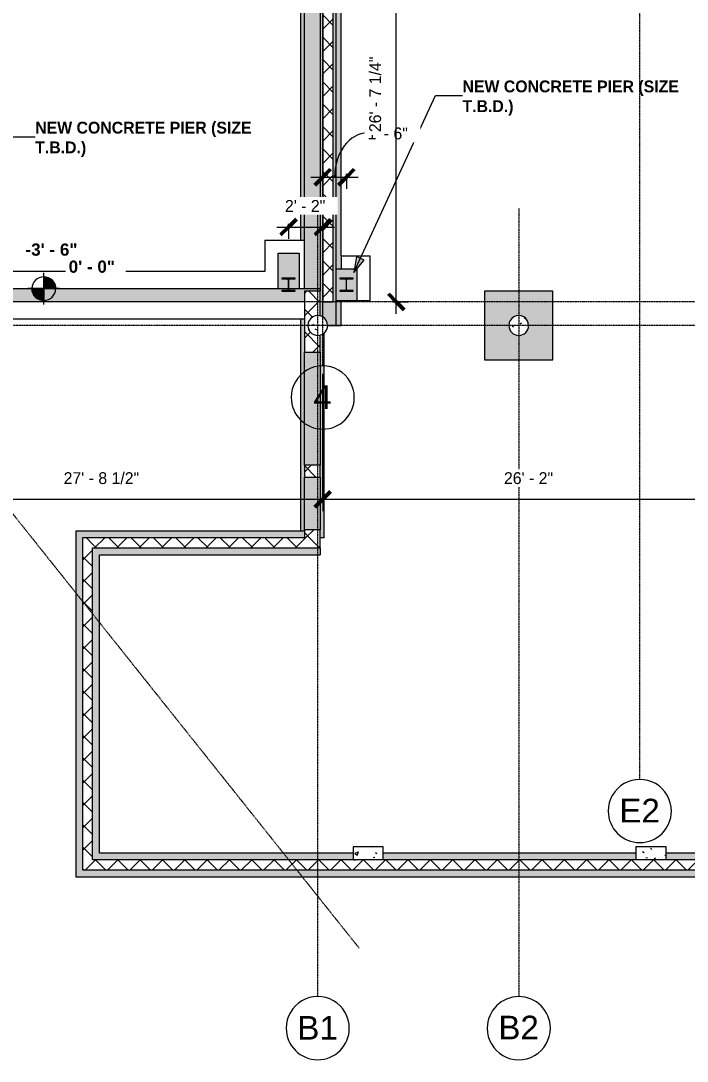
# Model space of a CAD drawing. Header units: inches. Extents: x -4066 to -1326, y 10241 to 12042.
# Drawn here: x -3256 to -2749, y 10241 to 11032 of the extents above; entities that cross this region are included whole.
import ezdxf

# ---------------------------------------------------------------- set-up
doc = ezdxf.new("R2010")
doc.units = ezdxf.units.IN
doc.header["$MEASUREMENT"] = 0
doc.linetypes.add('Double Dash 3_8_', pattern=[0.9999999999999999, 0.3749999999999999, -0.125, 0.125, -0.125, 0.125, -0.125])
doc.linetypes.add('Grid Line 1_2_', pattern=[0.8749999999999999, 0.4999999999999999, -0.125, 0.125, -0.125])
for name, color, linetype, lineweight in [('A-ANNO-DIMS', 211, 'Continuous', 9), ('A-ANNO-DIMS-96', 211, 'Continuous', 9), ('A-WALL', 113, 'Continuous', 13), ('A-WALL-PATT', 111, 'Continuous', 20), ('C-PROP-LINE', 91, 'Double Dash 3_8_', 9), ('G-ANNO-DIMS', 111, 'Continuous', 9), ('G-ANNO-TEXT', 231, 'Continuous', 9), ('S-COLS', 52, 'Continuous', 13), ('S-FNDN', 32, 'Continuous', 13), ('S-GRID', 1, 'Continuous', 9), ('S-GRID-IDEN', 1, 'Continuous', 9)]:
    doc.layers.add(name, color=color, linetype=linetype, lineweight=lineweight)
doc.styles.add('Arial', font='arial.ttf', dxfattribs={"height": 17.99999999999998})
doc.styles.add('Arial_B', font='arialbd.ttf', dxfattribs={"height": 9.285714285714281})
doc.styles.add('Century Gothic', font='', dxfattribs={"height": 8.999999999999991})
doc.styles.add('Century Gothic_B', font='', dxfattribs={"height": 8.999999999999991})
doc.styles.get('Century Gothic').set_extended_font_data('Century Gothic')
doc.styles.get('Century Gothic_B').set_extended_font_data('Century Gothic', bold=True)
doc.dimstyles.new('OD__1_16__Tol__', dxfattribs={"dimscale": 12, "dimtxt": 9.39751442745773, "dimasz": 1, "dimexe": 0.75, "dimexo": 0.5000000000000001, "dimgap": 0.75, "dimtad": 1, "dimdec": 4, "dimrnd": 0.0625, "dimzin": 3, "dimdsep": 46, "dimlunit": 4, "dimtxsty": 'Century Gothic', "dimblk1": 'OBLIQUE', "dimblk2": 'OBLIQUE', "dimsah": 1, "dimcen": 0.09, "dimdle": 0.75, "dimazin": 0, "dimtfac": 1, "dimtdec": 4, "dimtix": 1, "dimtmove": 0, "dimatfit": 3, "dimfxl": 1, "dimtvp": 1, "dimtfill": 1, "dimfrac": 2, "dimtolj": 1, "dimtzin": 0, "dimarcsym": 2})
doc.dimstyles.new('OD__1_16__Tol___1', dxfattribs={"dimscale": 12, "dimtxt": 9.39751442745773, "dimasz": 1, "dimexe": 0.75, "dimexo": 0.5000000000000001, "dimgap": 0.75, "dimtad": 1, "dimdec": 4, "dimrnd": 0.0625, "dimzin": 3, "dimdsep": 46, "dimlunit": 4, "dimtxsty": 'Century Gothic', "dimblk1": 'OBLIQUE', "dimblk2": 'OBLIQUE', "dimsah": 1, "dimcen": 0.09, "dimdle": 0.75, "dimazin": 0, "dimtfac": 1, "dimtdec": 4, "dimtix": 1, "dimtmove": 1, "dimatfit": 3, "dimfxl": 1, "dimtvp": 1, "dimtfill": 1, "dimfrac": 2, "dimtolj": 1, "dimtzin": 0, "dimarcsym": 2})
pattern_1 = [(45, (0, 0), (-8.485281374238571, 8.485281374238571), []), (135, (0, 0), (-8.485281374238571, -8.48528137423857), [])]
pattern_2 = [(49.99999999999999, (0, 0), (27.54270046216776, -2.409921005199992), [2.88, -31.68]), (355, (0, 0), (-5.327844435381706, 28.88426558997774), [2.304, -25.344]), (100.451, (2.295, -0.201), (22.21531621912823, 26.47392965322938), [2.448, -26.924]), (46.184, (0, 7.68), (40.98187469590783, -6.356421902997745), [4.32, -47.52]), (96.636, (3.415, 7.15), (35.89074818015425, 37.40618916795393), [3.671, -40.386]), (351.184, (0, 7.68), (35.89097341714983, 37.40621617016942), [3.456, -38.016]), (21, (3.84, 5.76), (22.92103572469458, -15.46073055541926), [2.88, -31.68]), (326, (3.84, 5.76), (9.343532092013643, 27.84573814869183), [2.304, -25.344]), (71.45100000000001, (5.75, 4.472), (32.26476914719338, 12.38442158028859), [2.448, -26.924]), (37.50000000000001, (0, 0), (0.4668550243151897, 12.7827070445298), [1.267, -23.77, 1.267, -24.461, -25.44]), (37.50000000000001, (0, 0), (0.4668550243151897, 12.7827070445298), [-50.765, 1.267, -24.173]), (7.499999999999999, (0, 0), (10.10158952275669, 15.14509036333994), [1.267, -13.402, 1.267, -23.194, -9.696]), (7.499999999999999, (0, 0), (10.10158952275669, 15.14509036333994), [-39.13, 1.267, -8.429]), (327.5, (-8.562999999999999, 0), (20.49916090120071, -0.8657796178497925), [1.267, -8.333, 1.267, -28.685, -39.744]), (327.5, (-8.562999999999999, 0), (20.49916090120071, -0.8657796178497925), [-39.552, 1.267, -38.477]), (317.5, (-12.403, 0), (22.39477935398379, 3.844287929692774), [1.267, -11.213, 1.267, -18.624, -28.224]), (317.5, (-12.403, 0), (22.39477935398379, 3.844287929692774), [-32.371, 1.267, -26.957])]

# ---------------------------------------------------------------- blocks, each defined once
blk = doc.blocks.new('Concrete-Round-Column - 14_-V1-STRUCTURAL SCHEMATIC - 1ST FLOOR')
at = {"layer": 'S-COLS', "lineweight": 9}
h = blk.add_hatch(dxfattribs=at)
h.set_pattern_fill('FP_4', color=8, style=0, pattern_type=2)
h.set_pattern_definition([(49.99999999999999, (3030.016, -10800.395), (27.54270046216776, -2.409921005199992), [2.88, -31.68]), (355, (3030.016, -10800.395), (-5.327844435381706, 28.88426558997774), [2.304, -25.344]), (100.451, (3032.311, -10800.596), (22.21531621912823, 26.47392965322938), [2.448, -26.924]), (46.184, (3030.016, -10792.715), (40.98187469590783, -6.356421902997745), [4.32, -47.52]), (96.636, (3033.431, -10793.245), (35.89074818015425, 37.40618916795393), [3.671, -40.386]), (351.184, (3030.016, -10792.715), (35.89097341714983, 37.40621617016942), [3.456, -38.016]), (21, (3033.856, -10794.635), (22.92103572469458, -15.46073055541926), [2.88, -31.68]), (326, (3033.856, -10794.635), (9.343532092013643, 27.84573814869183), [2.304, -25.344]), (71.45100000000001, (3035.766, -10795.924), (32.26476914719338, 12.38442158028859), [2.448, -26.924]), (37.50000000000001, (3030.016, -10800.395), (0.4668550243151897, 12.7827070445298), [1.267, -23.77, 1.267, -24.461, -25.44]), (37.50000000000001, (3030.016, -10800.395), (0.4668550243151897, 12.7827070445298), [-50.765, 1.267, -24.173]), (7.499999999999999, (3030.016, -10800.395), (10.10158952275669, 15.14509036333994), [1.267, -13.402, 1.267, -23.194, -9.696]), (7.499999999999999, (3030.016, -10800.395), (10.10158952275669, 15.14509036333994), [-39.13, 1.267, -8.429]), (327.5, (3021.453, -10800.395), (20.49916090120071, -0.8657796178497925), [1.267, -8.333, 1.267, -28.685, -39.744]), (327.5, (3021.453, -10800.395), (20.49916090120071, -0.8657796178497925), [-39.552, 1.267, -38.477]), (317.5, (3017.613, -10800.395), (22.39477935398379, 3.844287929692774), [1.267, -11.213, 1.267, -18.624, -28.224]), (317.5, (3017.613, -10800.395), (22.39477935398379, 3.844287929692774), [-32.371, 1.267, -26.957])])
h.paths.add_polyline_path([(-0.9040251019178526, -7.44531655572615), (0.904025101911884, -7.44531655572615), (2.659536652815859, -7.012621820131641), (4.260485600480364, -6.172378994193251), (5.613830611280263, -4.973419936797028), (6.640920192396151, -3.485423790318748), (7.282063630692277, -1.794867482147595), (7.49999999999693, 6.309619493549689e-12), (7.282063630692277, 1.794867482166012), (6.64092019239598, 3.485423790337506), (5.613830611280263, 4.973419936815445), (4.260485600480876, 6.172378994211328), (2.659536652816029, 7.012621820149888), (0.9040251019120545, 7.445316555744397), (-0.9040251019178526, 7.445316555744397), (-2.659536652821827, 7.012621820149888), (-4.260485600487015, 6.172378994210987), (-5.613830611286061, 4.973419936814763), (-6.640920192401608, 3.485423790337506), (-7.282063630698075, 1.79486748216533), (-7.500000000002728, 9.720224625198169e-12), (-7.282063630698075, -1.7948674821493), (-6.640920192401778, -3.485423790319771), (-5.61383061128589, -4.973419936797028), (-4.260485600486333, -6.172378994193251), (-2.659536652821827, -7.012621820131641), (-1.538696555208162, -7.288884092191835)], flags=0)
for centre, start, end in [((-1.106445951876571e-14, -1.696633765323441e-13), 359.9999999999996, 179.9999999999998), ((-1.030504382527269e-14, -1.700262953955794e-13), 179.9999999999998, 359.9999999999992)]:
    blk.add_arc(centre, 7.499999999999845, start, end, dxfattribs=at)
blk = doc.blocks.new('Concrete-Round-Column - 14_-1621811-STRUCTURAL SCHEMATIC - 1ST FLOOR')
at = {"layer": 'S-COLS', "lineweight": 9}
h = blk.add_hatch(dxfattribs=at)
h.set_pattern_fill('FP_5', color=8, style=0, pattern_type=2)
h.set_pattern_definition([(49.99999999999999, (2877.203, -10800.395), (27.54270046216776, -2.409921005199992), [2.88, -31.68]), (355, (2877.203, -10800.395), (-5.327844435381706, 28.88426558997774), [2.304, -25.344]), (100.451, (2879.498, -10800.596), (22.21531621912823, 26.47392965322938), [2.448, -26.924]), (46.184, (2877.203, -10792.715), (40.98187469590783, -6.356421902997745), [4.32, -47.52]), (96.636, (2880.618, -10793.245), (35.89074818015425, 37.40618916795393), [3.671, -40.386]), (351.184, (2877.203, -10792.715), (35.89097341714983, 37.40621617016942), [3.456, -38.016]), (21, (2881.043, -10794.635), (22.92103572469458, -15.46073055541926), [2.88, -31.68]), (326, (2881.043, -10794.635), (9.343532092013643, 27.84573814869183), [2.304, -25.344]), (71.45100000000001, (2882.953, -10795.924), (32.26476914719338, 12.38442158028859), [2.448, -26.924]), (37.50000000000001, (2877.203, -10800.395), (0.4668550243151897, 12.7827070445298), [1.267, -23.77, 1.267, -24.461, -25.44]), (37.50000000000001, (2877.203, -10800.395), (0.4668550243151897, 12.7827070445298), [-50.765, 1.267, -24.173]), (7.499999999999999, (2877.203, -10800.395), (10.10158952275669, 15.14509036333994), [1.267, -13.402, 1.267, -23.194, -9.696]), (7.499999999999999, (2877.203, -10800.395), (10.10158952275669, 15.14509036333994), [-39.13, 1.267, -8.429]), (327.5, (2868.64, -10800.395), (20.49916090120071, -0.8657796178497925), [1.267, -8.333, 1.267, -28.685, -39.744]), (327.5, (2868.64, -10800.395), (20.49916090120071, -0.8657796178497925), [-39.552, 1.267, -38.477]), (317.5, (2864.8, -10800.395), (22.39477935398379, 3.844287929692774), [1.267, -11.213, 1.267, -18.624, -28.224]), (317.5, (2864.8, -10800.395), (22.39477935398379, 3.844287929692774), [-32.371, 1.267, -26.957])])
h.paths.add_polyline_path([(-0.904025101917341, -7.445316555724701), (0.9040251019125661, -7.445316555724701), (2.659536652816541, -7.012621820130192), (4.260485600480705, -6.172378994192143), (5.613830611280775, -4.973419936795579), (6.64092019239598, -3.485423790318662), (7.282063630692789, -1.794867482146145), (7.499999999997612, 1.048761077981908e-11), (7.282063630692789, 1.79486748216712), (6.640920192397345, 3.485423790337591), (5.613830611280775, 4.973419936815872), (4.260485600481046, 6.172378994212777), (2.659536652816541, 7.012621820150996), (0.9040251019125661, 7.445316555745847), (-0.904025101917341, 7.445316555745847), (-2.659536652821316, 7.012621820150996), (-4.260485600485139, 6.172378994213459), (-5.613830611285549, 4.973419936816213), (-6.640920192401437, 3.485423790338614), (-7.282063630697563, 1.79486748216712), (-7.500000000002387, 9.464429240324533e-12), (-7.282063630697563, -1.794867482146145), (-6.640920192401437, -3.485423790317639), (-5.613830611285549, -4.973419936795579), (-4.260485600486162, -6.172378994191802), (-2.659536652821316, -7.012621820130192)], flags=0)
for centre, start, end in [((-1.106445951876516e-14, -8.439824824113221e-14), 359.9999999999996, 179.9999999999998), ((-1.030504382527214e-14, -8.476116710436745e-14), 179.9999999999998, 359.9999999999993)]:
    blk.add_arc(centre, 7.499999999999845, start, end, dxfattribs=at)
blk = doc.blocks.new('W-Wide Flange-Column - W10X49-V6-STRUCTURAL SCHEMATIC - 1ST FLOOR')
at = {"layer": 'S-COLS', "lineweight": 9}
h = blk.add_hatch(dxfattribs=at)
h.set_pattern_fill('FP_13', color=256, style=0, pattern_type=2)
h.set_pattern_definition([(45, (3052.203, -10831.386), (-9.503515139147199, 9.503515139147199), []), (45, (3052.203, -10816.986), (-9.503515139147199, 9.503515139147199), [])])
h.paths.add_polyline_path([(-5.000000000002955, -4.990234374992268), (4.999999999997157, -4.990234374990393), (4.999999999997157, -4.431640624992382), (0.8613281249974419, -4.431640624992382), (0.3724300770672357, -4.229132422922077), (0.169921874997101, -3.740234374992383), (0.169921874997101, 3.74023437500773), (0.3724300770672357, 4.229132422937425), (0.8613281249955661, 4.43164062500773), (4.999999999997157, 4.43164062500773), (4.999999999997157, 4.990234375007616), (-5.000000000002955, 4.990234375007616), (-5.000000000002955, 4.43164062500773), (-0.8613281250034105, 4.43164062500773), (-0.3724300770732042, 4.229132422937425), (-0.169921875002899, 3.74023437500773), (-0.169921875002899, -3.740234374992383), (-0.3724300770730337, -4.229132422922077), (-0.8613281250042631, -4.431640624992382), (-5.000000000002955, -4.431640624992382)], flags=0)
for p, q in [((4.999999999999993, 4.990234374999829), (-5.000000000000004, 4.990234374999829)), ((-5.000000000000004, 4.990234374999829), (-5.000000000000004, 4.431640624999829)), ((-5.000000000000004, 4.431640624999829), (-0.8613281250000152, 4.431640624999829)), ((-0.169921875000006, 3.740234374999829), (-0.1699218750000061, -3.740234375000157)), ((0.169921874999994, -3.740234375000171), (0.1699218749999939, 3.740234374999824)), ((0.8613281249999939, 4.431640624999829), (4.999999999999993, 4.431640624999829)), ((4.999999999999993, 4.431640624999829), (4.999999999999993, 4.990234374999829)), ((-0.8613281250000059, -4.431640625000166), (-5.000000000000004, -4.431640625000166)), ((-5.000000000000004, -4.431640625000166), (-5.000000000000004, -4.990234375000167)), ((-5.000000000000004, -4.990234375000167), (4.999999999999993, -4.990234375000167)), ((4.999999999999993, -4.431640625000166), (0.8613281249999979, -4.431640625000167)), ((4.999999999999993, -4.990234375000167), (4.999999999999993, -4.431640625000166))]:
    blk.add_line(p, q, dxfattribs=at)
for centre, radius, start, end in [((-0.8613281250000059, 3.74023437499983), 0.6914062500000004, 2.671665932429354e-13, 90.00000000000081), ((0.8613281249999937, 3.74023437499983), 0.6914062499999991, 90.00000000000034, 180.0000000000005), ((-0.8613281250000059, -3.740234375000167), 0.6914062499999994, 269.9999999999999, 8.841942014468576e-13), ((0.8613281249999937, -3.740234375000167), 0.6914062500000004, 180.0000000000004, 270.0000000000001)]:
    blk.add_arc(centre, radius, start, end, dxfattribs=at)
blk = doc.blocks.new('W-Wide Flange-Column - W10X49-V13-STRUCTURAL SCHEMATIC - 1ST FLOOR')
at = {"layer": 'S-COLS', "lineweight": 9}
h = blk.add_hatch(dxfattribs=at)
h.set_pattern_fill('FP_24', color=256, style=0, pattern_type=2)
h.set_pattern_definition([(45, (3008.203, -10831.386), (-9.503515139147199, 9.503515139147199), []), (45, (3008.203, -10816.986), (-9.503515139147199, 9.503515139147199), [])])
h.paths.add_polyline_path([(4.999999999996986, -4.990234374990563), (4.999999999996986, -4.431640624990677), (0.861328124997783, -4.431640624990677), (0.3724300770672357, -4.229132422920372), (0.169921874997101, -3.740234374990677), (0.169921874997101, 3.740234375009436), (0.3724300770672357, 4.22913242293913), (0.8613281249979535, 4.431640625009265), (4.999999999996986, 4.431640625009265), (4.999999999996986, 4.990234375009321), (-5.000000000002955, 4.990234375009492), (-5.000000000002955, 4.431640625009435), (-0.8613281250034105, 4.431640625009265), (-0.3724300770733748, 4.22913242293913), (-0.1699218750030695, 3.740234375009436), (-0.1699218750030695, -3.740234374990677), (-0.3724300770732042, -4.229132422920372), (-0.8613281250017052, -4.431640624990677), (-5.000000000002955, -4.431640624990506), (-5.000000000002955, -4.990234374990393), (1.269245019363779, -4.990234374990563)], flags=0)
for p, q in [((4.999999999999993, 4.990234374999829), (-5.000000000000004, 4.990234374999829)), ((-5.000000000000004, 4.990234374999829), (-5.000000000000004, 4.431640624999829)), ((-5.000000000000004, 4.431640624999829), (-0.8613281250000152, 4.431640624999829)), ((-0.169921875000006, 3.740234374999829), (-0.1699218750000061, -3.740234375000158)), ((0.169921874999994, -3.740234375000171), (0.1699218749999939, 3.740234374999825)), ((0.8613281249999939, 4.431640624999829), (4.999999999999993, 4.431640624999829)), ((4.999999999999993, 4.431640624999829), (4.999999999999993, 4.990234374999829)), ((-0.8613281250000059, -4.431640625000166), (-5.000000000000004, -4.431640625000166)), ((-5.000000000000004, -4.431640625000166), (-5.000000000000004, -4.990234375000167)), ((-5.000000000000004, -4.990234375000167), (4.999999999999993, -4.990234375000167)), ((4.999999999999993, -4.431640625000166), (0.8613281249999979, -4.431640625000167)), ((4.999999999999993, -4.990234375000167), (4.999999999999993, -4.431640625000166))]:
    blk.add_line(p, q, dxfattribs=at)
for centre, radius, start, end in [((-0.8613281250000059, 3.74023437499983), 0.6914062500000004, 2.671665932429354e-13, 90.00000000000081), ((0.8613281249999937, 3.74023437499983), 0.6914062499999992, 90.00000000000034, 180.0000000000004), ((-0.8613281250000059, -3.740234375000167), 0.6914062499999992, 269.9999999999999, 8.333053265434414e-13), ((0.8613281249999937, -3.740234375000167), 0.6914062500000004, 180.0000000000004, 270.0000000000001)]:
    blk.add_arc(centre, radius, start, end, dxfattribs=at)
blk = doc.blocks.new('Family - ___-1442676-STRUCTURAL SCHEMATIC - 1ST FLOOR')
at = {"layer": 'C-PROP-LINE'}
blk.add_line((-4057.769508634273, 11654.76584374848), (-2998.51120984018, 10327.31480616342), dxfattribs=at)
blk = doc.blocks.new('Grid - Grid Head - Circle-50561-STRUCTURAL SCHEMATIC - 1ST FLOOR')
at = {"layer": 'S-GRID-IDEN'}
for centre, start, end in [((3.326430646399931e-61, -4.078299540852453e-18), 359.9999999999996, 179.9999999999998), ((-3.063147132161011e-60, 3.755506388259091e-17), 179.9999999999998, 359.9999999999993)]:
    blk.add_arc(centre, 0.2500000000000002, start, end, dxfattribs=at)
blk = doc.blocks.new('Spot Elevations - Spot Elevation - Target Filled 2-1621861-STRUCTURAL SCHEMATIC - 1ST FLOOR')
at = {"layer": 'G-ANNO-DIMS'}
h = blk.add_hatch(color=256, dxfattribs=at)
edge = h.paths.add_edge_path(flags=0)
edge.add_line((1.249000902703301e-16, 0), (-0.09374999999999985, 0))
edge.add_arc((5.724587470723462e-16, -3.434752482434078e-16), 0.09375000000000037, 90.00000000000063, 180.0000000000002, ccw=False)
edge.add_line((1.249000902703301e-16, 0.09375000000000007), (1.249000902703301e-16, 0))
h = blk.add_hatch(color=256, dxfattribs=at)
edge = h.paths.add_edge_path(flags=0)
edge.add_line((1.249000902703301e-16, 0), (0.09375000000000029, 0))
edge.add_arc((2.289834988289385e-16, 6.245004513516504e-17), 0.09374999999999996, 269.99999999999955, 359.99999999999966, ccw=False)
edge.add_line((1.249000902703301e-16, -0.09375), (1.249000902703301e-16, 0))
for p, q in [((-2.706168622523819e-16, 0.1243846875261664), (-2.706168622523819e-16, -0.125)), ((1.249000902703301e-16, 0), (1.249000902703301e-16, 0.09375000000000007)), ((0.1250000000000001, 7.067913962433002e-16), (-0.1249999999999998, 7.067913962433002e-16)), ((-0.09374999999999985, 0), (1.249000902703301e-16, 0)), ((1.249000902703301e-16, 0), (1.249000902703301e-16, -0.09375)), ((0.09375000000000029, 0), (1.249000902703301e-16, 0))]:
    blk.add_line(p, q, dxfattribs=at)
blk.add_circle((1.249000902703301e-16, 0), 0.09375000000000007, dxfattribs=at)
for centre, radius, start, end in [((5.724587470723462e-16, -3.434752482434078e-16), 0.09375000000000037, 90.00000000000026, 179.9999999999999), ((2.289834988289385e-16, 6.245004513516504e-17), 0.09374999999999996, 269.9999999999992, 359.9999999999993)]:
    blk.add_arc(centre, radius, start, end, dxfattribs=at)
blk = doc.blocks.new('DIMBLOCK27-STRUCTURAL SCHEMATIC - 1ST FLOOR')
at = {"layer": 'A-ANNO-DIMS-96', "lineweight": 50}
for p, q in [((-3026.203253864361, 10913.1224661171), (-3020.203253864361, 10919.1224661171)), ((-3008.203253864361, 10913.1224661171), (-3002.203253864361, 10919.1224661171)), ((-3026.203253864361, 10913.1224661171), (-3032.203253864361, 10907.1224661171)), ((-3008.203253864361, 10913.1224661171), (-3014.203253864361, 10907.1224661171))]:
    blk.add_line(p, q, dxfattribs=at)
at = {"layer": 'A-ANNO-DIMS-96'}
for p, q in [((-3026.203253864361, 10915.60774749134), (-3026.203253864361, 10904.1224661171)), ((-3026.203253864361, 10913.1224661171), (-3026.203253864361, 10915.60774749134)), ((-3008.203253864361, 10915.60774749134), (-3008.203253864361, 10904.1224661171)), ((-3008.203253864361, 10913.1224661171), (-3008.203253864361, 10915.60774749134)), ((-3035.203253864361, 10913.1224661171), (-2999.203253864361, 10913.1224661171))]:
    blk.add_line(p, q, dxfattribs=at)
blk.add_ellipse((-2992.148672069263, 10913.1224661171), major_axis=(0, 33.55349113781449), ratio=0.7467056614821558, start_param=1.554312234475219e-15, end_param=1.570796326794898, dxfattribs=at)
at = {"layer": 'A-ANNO-DIMS-96', "color": 0, "insert": (-2992.148672069263, 10950.82803314551), "char_height": 8.999999999999998, "width": 37.76905798463964, "attachment_point": 1, "line_spacing_factor": 0.9845015114479527, "style": 'Century Gothic', "bg_fill": 3, "box_fill_scale": 1.25, "bg_fill_color": 256, "bg_fill_true_color": 13158600, "bg_fill_transparency": 0}
blk.add_mtext('1\' - 6"', dxfattribs=at)
blk = doc.blocks.new('_Oblique')
at = {"color": 0, "linetype": 'ByBlock', "lineweight": -2}
blk.add_line((-0.5, -0.5), (0.5, 0.5), dxfattribs=at)
blk = doc.blocks.new('DIMBLOCK29-STRUCTURAL SCHEMATIC - 1ST FLOOR')
at = {"layer": 'A-ANNO-DIMS-96'}
for p, q in [((-3026.203253864362, 10763.69705680641), (-3026.203253864362, 10659.41574586703)), ((-3026.203253864362, 10668.41574586703), (-3026.203253864362, 10763.69705680642)), ((-3358.703253864362, 10670.90102724127), (-3358.703253864362, 10659.41574586703)), ((-3358.703253864362, 10668.41574586703), (-3358.703253864362, 10670.90102724127)), ((-3358.703253864362, 10668.41574586703), (-3026.203253864362, 10668.41574586703))]:
    blk.add_line(p, q, dxfattribs=at)
at = {"layer": 'A-ANNO-DIMS-96', "lineweight": 50}
for p, q in [((-3358.703253864362, 10668.41574586703), (-3352.703253864362, 10674.41574586703)), ((-3026.203253864362, 10668.41574586703), (-3020.203253864362, 10674.41574586703)), ((-3358.703253864362, 10668.41574586703), (-3364.703253864362, 10662.41574586703)), ((-3026.203253864362, 10668.41574586703), (-3032.203253864362, 10662.41574586703))]:
    blk.add_line(p, q, dxfattribs=at)
at = {"layer": 'A-ANNO-DIMS-96', "color": 0, "insert": (-3223.181634373192, 10688.95158309349), "char_height": 8.999999999999998, "width": 73.7481132211921, "attachment_point": 1, "line_spacing_factor": 0.9845015114479527, "style": 'Century Gothic', "bg_fill": 3, "box_fill_scale": 1.25, "bg_fill_color": 256, "bg_fill_true_color": 13158600, "bg_fill_transparency": 0}
blk.add_mtext('27\' - 8 1/2"', dxfattribs=at)
blk = doc.blocks.new('DIMBLOCK30-STRUCTURAL SCHEMATIC - 1ST FLOOR')
at = {"layer": 'A-ANNO-DIMS-96'}
for p, q in [((-3026.203253864362, 10763.69705680641), (-3026.203253864362, 10659.41574586703)), ((-3026.203253864362, 10668.41574586703), (-3026.203253864362, 10763.69705680642)), ((-2712.20325386436, 10763.69705680641), (-2712.20325386436, 10659.41574586703)), ((-2712.20325386436, 10668.41574586703), (-2712.20325386436, 10763.69705680642)), ((-3026.203253864362, 10668.41574586703), (-2712.20325386436, 10668.41574586703))]:
    blk.add_line(p, q, dxfattribs=at)
at = {"layer": 'A-ANNO-DIMS-96', "lineweight": 50}
for p, q in [((-3026.203253864362, 10668.41574586703), (-3020.203253864362, 10674.41574586703)), ((-2712.20325386436, 10668.41574586703), (-2706.20325386436, 10674.41574586703)), ((-3026.203253864362, 10668.41574586703), (-3032.203253864362, 10662.41574586703)), ((-2712.20325386436, 10668.41574586703), (-2718.20325386436, 10662.41574586703))]:
    blk.add_line(p, q, dxfattribs=at)
at = {"layer": 'A-ANNO-DIMS-96', "color": 0, "insert": (-2888.445783406298, 10688.95158309349), "char_height": 8.999999999999998, "width": 46.18207090064941, "attachment_point": 1, "line_spacing_factor": 0.9845015114479527, "style": 'Century Gothic', "bg_fill": 3, "box_fill_scale": 1.25, "bg_fill_color": 256, "bg_fill_true_color": 13158600, "bg_fill_transparency": 0}
blk.add_mtext('26\' - 2"', dxfattribs=at)
blk = doc.blocks.new('DIMBLOCK35-STRUCTURAL SCHEMATIC - 1ST FLOOR')
at = {"layer": 'A-ANNO-DIMS-96', "lineweight": 50}
for p, q in [((-3052.20325386436, 10875.22215227164), (-3046.20325386436, 10881.22215227164)), ((-3026.203253864361, 10875.22215227164), (-3020.203253864361, 10881.22215227164)), ((-3052.20325386436, 10875.22215227164), (-3058.20325386436, 10869.22215227164)), ((-3026.203253864361, 10875.22215227164), (-3032.203253864361, 10869.22215227164))]:
    blk.add_line(p, q, dxfattribs=at)
at = {"layer": 'A-ANNO-DIMS-96'}
for p, q in [((-3052.20325386436, 10877.70743364587), (-3052.20325386436, 10866.22215227164)), ((-3052.20325386436, 10875.22215227164), (-3052.20325386436, 10877.70743364588)), ((-3026.203253864361, 10877.70743364587), (-3026.203253864361, 10866.22215227164)), ((-3026.203253864361, 10875.22215227164), (-3026.203253864361, 10877.70743364588)), ((-3061.20325386436, 10875.22215227164), (-3017.203253864361, 10875.22215227164))]:
    blk.add_line(p, q, dxfattribs=at)
at = {"layer": 'A-ANNO-DIMS-96', "color": 0, "insert": (-3054.940361357961, 10895.7579894981), "char_height": 8.999999999999998, "width": 37.76905798463964, "attachment_point": 1, "line_spacing_factor": 0.9845015114479527, "style": 'Century Gothic', "bg_fill": 3, "box_fill_scale": 1.25, "bg_fill_color": 256, "bg_fill_true_color": 13158600, "bg_fill_transparency": 0}
blk.add_mtext('2\' - 2"', dxfattribs=at)
blk = doc.blocks.new('DIMBLOCK38-STRUCTURAL SCHEMATIC - 1ST FLOOR')
at = {"layer": 'A-ANNO-DIMS-96', "lineweight": 50}
for p, q in [((-2970.345361058465, 11137.64539013941), (-2976.345361058465, 11143.64539013941)), ((-2970.345361058465, 11137.64539013941), (-2964.345361058465, 11131.64539013941)), ((-2970.345361058467, 10818.39539013942), (-2976.345361058467, 10824.39539013942)), ((-2970.345361058467, 10818.39539013942), (-2964.345361058467, 10812.39539013942))]:
    blk.add_line(p, q, dxfattribs=at)
at = {"layer": 'A-ANNO-DIMS-96'}
for p, q in [((-2972.830642432703, 11137.64539013941), (-2961.345361058465, 11137.64539013941)), ((-2970.345361058465, 11137.64539013941), (-2972.830642432703, 11137.64539013941)), ((-2970.345361058467, 10809.39539013942), (-2970.345361058465, 11137.64539013941)), ((-2972.830642432705, 10818.39539013942), (-2961.345361058467, 10818.39539013942)), ((-2970.345361058467, 10818.39539013942), (-2972.830642432706, 10818.39539013942))]:
    blk.add_line(p, q, dxfattribs=at)
at = {"layer": 'A-ANNO-DIMS-96', "color": 0, "insert": (-2990.881198284923, 10947.29200963058), "char_height": 8.999999999999998, "width": 73.7481132211921, "attachment_point": 1, "rotation": 89.99999999999963, "line_spacing_factor": 0.9845015114479527, "style": 'Century Gothic', "bg_fill": 3, "box_fill_scale": 1.25, "bg_fill_color": 256, "bg_fill_true_color": 13158600, "bg_fill_transparency": 0}
blk.add_mtext('26\' - 7 1/4"', dxfattribs=at)

msp = doc.modelspace()

# ---------------------------------------------------------------- hatches: boundary and pattern name
at = {"layer": 'A-WALL-PATT', "lineweight": 9}
h = msp.add_hatch(dxfattribs=at)
h.set_pattern_fill('FP_1', color=256, style=0, pattern_type=2)
h.set_pattern_definition(pattern_1)
h.paths.add_polyline_path([(-3018.203253864365, 10818.39539013943), (-3018.20325386436, 11389.76062652004), (-3026.20325386436, 11389.76062652004), (-3026.203253864365, 10818.39539013943)], flags=0)
h.paths.add_polyline_path([(-3018.20325386436, 11429.76062652003), (-3018.203253864359, 11456.89539013941), (-3026.203253864359, 11456.89539013941), (-3026.203253864359, 11429.76062652003)], flags=0)
h = msp.add_hatch(dxfattribs=at)
h.set_pattern_fill('FP_1', color=256, style=0, pattern_type=2)
h.set_pattern_definition(pattern_1)
h.paths.add_polyline_path([(-3040.203253864365, 10639.02039013943), (-3028.203253864365, 10639.02039013943), (-3028.203253864365, 10645.20789013943), (-3040.203253864365, 10645.20789013943)], flags=0)
h.paths.add_polyline_path([(-3028.203253864365, 10685.20789013943), (-3028.203253864364, 10694.20789013943), (-3040.203253864365, 10694.20789013943), (-3040.203253864365, 10685.20789013943)], flags=0)
h.paths.add_polyline_path([(-3040.203253864364, 10780.20789013943), (-3028.203253864364, 10780.20789013943), (-3028.203253864364, 10793.17399253519), (-3029.111728762449, 10792.95007358369), (-3030.919778966278, 10792.95007358369), (-3032.675290517182, 10793.38276831928), (-3034.276239464847, 10794.22301114522), (-3035.629584475647, 10795.42197020262), (-3036.656674056763, 10796.9099663491), (-3037.297817495059, 10798.60052265727), (-3037.515753864363, 10800.39539013943), (-3037.297817495059, 10802.19025762158), (-3036.656674056762, 10803.88081392975), (-3035.599581786485, 10805.39539013943), (-3034.276239464848, 10806.56776913363), (-3032.675290517182, 10807.40801195957), (-3030.919778966278, 10807.84070669516), (-3029.111728762448, 10807.84070669516), (-3028.203253864364, 10807.61678774366), (-3028.203253864363, 10826.39539013943), (-3040.203253864364, 10826.39539013943), (-3040.203253864364, 10795.42197020262)], flags=0)
h = msp.add_hatch(dxfattribs=at)
h.set_pattern_fill('FP_1', style=0, pattern_type=2)
h.set_pattern_definition(pattern_1)
h.paths.add_polyline_path([(-3208.828253864368, 10386.77039013943), (-3201.203253864368, 10386.77039013943), (-3201.203253864366, 10639.02039013943), (-3208.828253864367, 10639.02039013943)], flags=0)
h = msp.add_hatch(dxfattribs=at)
h.set_pattern_fill('FP_1', style=0, pattern_type=2)
h.set_pattern_definition(pattern_1)
h.paths.add_polyline_path([(-3028.203253864365, 10631.39539013943), (-3028.203253864365, 10639.02039013943), (-3201.203253864366, 10639.02039013943), (-3201.203253864366, 10631.39539013943), (-3040.203253864365, 10631.39539013943)], flags=0)
h = msp.add_hatch(dxfattribs=at)
h.set_pattern_fill('FP_2', color=8, style=0, pattern_type=2)
h.set_pattern_definition(pattern_2)
h.paths.add_polyline_path([(-2980.203253864367, 10394.39539013943), (-2980.203253864366, 10404.39539013943), (-3003.203253864367, 10404.39539013943), (-3003.203253864367, 10394.39539013943)], flags=0)
h = msp.add_hatch(dxfattribs=at)
h.set_pattern_fill('FP_2', color=8, style=0, pattern_type=2)
h.set_pattern_definition(pattern_2)
h.paths.add_polyline_path([(-2765.203253864366, 10394.39539013943), (-2765.203253864366, 10404.39539013943), (-2788.203253864367, 10404.39539013943), (-2788.203253864367, 10394.39539013943)], flags=0)
h = msp.add_hatch(dxfattribs=at)
h.set_pattern_fill('FP_1', style=0, pattern_type=2)
h.set_pattern_definition(pattern_1)
h.paths.add_polyline_path([(-3201.203253864368, 10386.77039013943), (-1946.203253864367, 10386.77039013942), (-1946.203253864367, 10394.39539013943), (-3201.203253864368, 10394.39539013943)], flags=0)
at = {"layer": 'G-ANNO-TEXT'}
msp.add_hatch(color=256, dxfattribs=at).paths.add_polyline_path([(-3002.60573121936, 10840.58165062085), (-2994.662134217888, 10850.13350915825), (-3000.50230368736, 10852.82560126833)], flags=0)
at = {"layer": 'S-FNDN'}
for color, points in [(7, [(-3043.203253864364, 10865.27511969204), (-3040.203253864363, 10865.27511969204), (-3040.203253864361, 11289.20789013943), (-3043.203253864362, 11289.20789013943), (-3043.203253864363, 10928.40980616343)]), (7, [(-3028.203253864363, 10828.39539013943), (-3028.203253864361, 11289.20789013943), (-3040.203253864361, 11289.20789013943), (-3040.203253864364, 10828.39539013943)]), (256, [(-3052.575683941433, 10828.39539013943), (-3052.373175739362, 10828.39539013943), (-3052.373175739362, 10835.12585888943), (-3052.575683941433, 10835.61475693736), (-3053.064581989363, 10835.81726513943), (-3057.203253864363, 10835.81726513943), (-3057.203253864363, 10836.37585888943), (-3047.203253864362, 10836.37585888943), (-3047.203253864362, 10835.81726513943), (-3051.341925739362, 10835.81726513943), (-3051.830823787293, 10835.61475693736), (-3052.033331989362, 10835.12585888943), (-3052.033331989362, 10828.39539013943), (-3044.203253864362, 10828.39539013943), (-3044.203253864362, 10855.27511969204), (-3060.203253864362, 10855.27511969204), (-3060.203253864362, 10828.39539013943), (-3053.246732125235, 10828.39539013943)]), (256, [(-3327.703253864364, 10818.39539013943), (-3040.203253864364, 10818.39539013943), (-3040.203253864364, 10826.39539013943), (-3028.203253864363, 10826.39539013943), (-3028.203253864363, 10828.39539013943), (-3052.033331989362, 10828.39539013943), (-3052.033331989362, 10827.64539013943), (-3051.830823787293, 10827.1564920915), (-3051.341925739363, 10826.95398388943), (-3047.203253864362, 10826.95398388943), (-3047.203253864362, 10826.39539013943), (-3057.203253864363, 10826.39539013943), (-3057.203253864363, 10826.95398388943), (-3053.064581989362, 10826.95398388943), (-3052.575683941433, 10827.1564920915), (-3052.373175739362, 10827.64539013943), (-3052.373175739362, 10828.39539013943), (-3332.533331989364, 10828.39539013943), (-3332.533331989364, 10827.64539013943), (-3332.330823787293, 10827.1564920915), (-3331.841925739364, 10826.95398388943), (-3327.703253864364, 10826.95398388943), (-3327.703253864364, 10826.39539013943), (-3337.703253864364, 10826.39539013943), (-3337.703253864364, 10826.95398388943), (-3333.564581989364, 10826.95398388943), (-3333.075683941434, 10827.1564920915), (-3332.873175739364, 10827.64539013943), (-3332.873175739364, 10828.39539013943), (-3358.703253864364, 10828.39539013943), (-3358.703253864364, 10818.39539013943), (-3328.11992053103, 10818.39539013943)])]:
    msp.add_hatch(color=color, dxfattribs=at).paths.add_polyline_path(points, flags=0)
h = msp.add_hatch(color=7, dxfattribs=at)
h.paths.add_polyline_path([(-3012.203253864363, 10800.39539013942), (-3012.203253864364, 10819.38562451442), (-3016.203253864362, 10819.38562451442), (-3016.203253864362, 10800.39539013942)], flags=0)
h.paths.add_polyline_path([(-3026.203253864365, 10806.80289011452), (-3026.203253864363, 11161.39539013942), (-3028.203253864362, 11161.39539013942), (-3028.203253864364, 10807.61678774366), (-3027.356217211544, 10807.40801195957), (-3026.646794778403, 10807.03567834401)], flags=0)
h.paths.add_polyline_path([(-3012.203253864363, 10843.38562451442), (-3012.203253864361, 11129.64539013942), (-3016.20325386436, 11129.64539013942), (-3016.203253864362, 10843.38562451442)], flags=0)
h.paths.add_polyline_path([(-3012.203253864361, 11145.64539013942), (-3012.203253864361, 11161.39539013942), (-3016.20325386436, 11161.39539013942), (-3016.20325386436, 11145.64539013942)], flags=0)
h = msp.add_hatch(color=7, dxfattribs=at)
h.paths.add_polyline_path([(-3022.515753864364, 10800.39539013942), (-3016.203253864362, 10800.39539013942), (-3016.20325386436, 11137.47546826442), (-3016.953253864362, 11137.47546826442), (-3017.442151912291, 11137.27296006235), (-3017.644660114362, 11136.78406201442), (-3017.644660114362, 11132.64539013942), (-3018.203253864363, 11132.64539013942), (-3018.203253864365, 10818.39539013943), (-3026.203253864365, 10818.39539013943), (-3026.203253864365, 10806.80289011452), (-3025.75526826388, 10806.56776913363), (-3024.40192325308, 10805.36881007623), (-3023.374833671965, 10803.88081392975), (-3022.733690233668, 10802.19025762158)], flags=0)
h.paths.add_polyline_path([(-3016.20325386436, 11137.81531201442), (-3016.20325386436, 11161.39539013942), (-3018.203253864363, 11161.39539013942), (-3018.203253864363, 11142.64539013942), (-3017.644660114362, 11142.64539013942), (-3017.644660114362, 11138.50671826442), (-3017.442151912291, 11138.01782021649), (-3016.953253864362, 11137.81531201442)], flags=0)
h = msp.add_hatch(color=256, dxfattribs=at)
h.paths.add_polyline_path([(-3016.203253864362, 10819.38562451442), (-3000.203253864365, 10819.38562451442), (-3000.203253864365, 10843.38562451442), (-3016.203253864362, 10843.38562451442), (-3016.203253864362, 10826.39539013942)], flags=0)
h.paths.add_polyline_path([(-3003.203253653649, 10826.39539013942), (-3013.203253653649, 10826.39539013942), (-3013.203253653649, 10826.95398388942), (-3009.064581778649, 10826.95398388942), (-3008.575683730719, 10827.15649209149), (-3008.373175528649, 10827.64539013942), (-3008.373175528649, 10835.12585888942), (-3008.57568373072, 10835.61475693735), (-3009.064581778649, 10835.81726513942), (-3013.203253653649, 10835.81726513942), (-3013.203253653649, 10836.37585888942), (-3003.203253653649, 10836.37585888942), (-3003.203253653649, 10835.81726513942), (-3007.341925528649, 10835.81726513942), (-3007.830823576579, 10835.61475693735), (-3008.033331778649, 10835.12585888942), (-3008.033331778649, 10827.64539013942), (-3007.830823576579, 10827.15649209149), (-3007.34192552865, 10826.95398388942), (-3003.203253653649, 10826.95398388942)], flags=0)
h = msp.add_hatch(color=7, dxfattribs=at)
h.paths.add_polyline_path([(-2869.921190233668, 10774.39539013942), (-2851.203253864363, 10774.39539013942), (-2851.203253864363, 10826.39539013943), (-2903.203253864363, 10826.39539013943), (-2903.203253864363, 10774.39539013942), (-2871.58942325308, 10774.39539013942)], flags=0)
h.paths.add_polyline_path([(-2878.107278966278, 10792.95007358369), (-2879.862790517182, 10793.38276831928), (-2881.463739464847, 10794.22301114522), (-2882.817084475646, 10795.42197020262), (-2883.844174056762, 10796.9099663491), (-2884.485317495058, 10798.60052265727), (-2884.703253864363, 10800.39539013942), (-2884.485317495058, 10802.19025762158), (-2883.844174056762, 10803.88081392975), (-2882.817084475646, 10805.36881007623), (-2881.463739464845, 10806.56776913363), (-2879.862790517182, 10807.40801195957), (-2878.107278966278, 10807.84070669516), (-2876.299228762448, 10807.84070669516), (-2874.543717211544, 10807.40801195957), (-2872.942768263879, 10806.56776913363), (-2871.58942325308, 10805.36881007623), (-2870.562333671963, 10803.88081392975), (-2869.921190233668, 10802.19025762158), (-2869.703253864363, 10800.39539013943), (-2869.921190233668, 10798.60052265727), (-2870.562333671965, 10796.9099663491), (-2871.58942325308, 10795.42197020262), (-2872.94276826388, 10794.22301114522), (-2874.543717211544, 10793.38276831928), (-2876.299228762448, 10792.95007358369)], flags=0)
h = msp.add_hatch(color=7, dxfattribs=at)
h.paths.add_polyline_path([(-3025.203253864366, 10639.02039013943), (-3025.203253864364, 10794.71205322897), (-3025.75526826388, 10794.22301114522), (-3027.356217211545, 10793.38276831929), (-3028.203253864364, 10793.17399253519), (-3028.203253864365, 10639.02039013943)], flags=0)
h.paths.add_polyline_path([(-3043.203253864365, 10644.20789013943), (-3040.203253864365, 10644.20789013943), (-3040.203253864364, 10805.39539013943), (-3043.203253864363, 10805.39539013943), (-3043.203253864365, 10645.20789013943)], flags=0)
h = msp.add_hatch(color=7, dxfattribs=at)
h.paths.add_polyline_path([(-3040.203253864365, 10645.20789013943), (-3028.203253864365, 10645.20789013943), (-3028.203253864365, 10685.20789013943), (-3040.203253864365, 10685.20789013943)], flags=0)
h.paths.add_polyline_path([(-3028.203253864364, 10694.20789013943), (-3028.203253864364, 10780.20789013943), (-3040.203253864364, 10780.20789013943), (-3040.203253864365, 10694.20789013943)], flags=0)
at = {"layer": 'S-FNDN', "lineweight": 9}
h = msp.add_hatch(color=254, dxfattribs=at)
h.paths.add_polyline_path([(-3208.828253864368, 10381.58289013943), (-3196.015753864368, 10381.58289013943), (-3196.015753864368, 10386.77039013943), (-3208.828253864368, 10386.77039013943), (-3208.828253864367, 10639.02039013943), (-3196.015753864366, 10639.02039013943), (-3196.015753864366, 10644.20789013943), (-3214.015753864364, 10644.20789013943), (-3214.015753864368, 10381.58289013943)], flags=0)
h.paths.add_polyline_path([(-3201.203253864368, 10394.39539013943), (-3196.015753864368, 10394.39539013943), (-3196.015753864366, 10631.39539013943), (-3201.203253864366, 10631.39539013943), (-3201.203253864367, 10555.70832416718)], flags=0)
at = {"layer": 'S-FNDN'}
h = msp.add_hatch(color=7, dxfattribs=at)
h.paths.add_polyline_path([(-3040.203253864365, 10626.20789013943), (-3028.203253864365, 10626.20789013943), (-3028.203253864365, 10631.39539013943), (-3196.015753864366, 10631.39539013943), (-3196.015753864366, 10626.20789013943)], flags=0)
h.paths.add_polyline_path([(-3196.015753864366, 10639.02039013943), (-3040.203253864375, 10639.02039013943), (-3040.203253864365, 10644.20789013943), (-3196.015753864366, 10644.20789013943)], flags=0)
at = {"layer": 'S-FNDN', "lineweight": 9}
h = msp.add_hatch(color=254, dxfattribs=at)
h.paths.add_polyline_path([(-1951.390753864367, 10381.58289013942), (-1951.390753864367, 10386.77039013942), (-3196.015753864368, 10386.77039013943), (-3196.015753864368, 10381.58289013943), (-2117.765508634285, 10381.58289013942)], flags=0)
h.paths.add_polyline_path([(-3196.015753864368, 10394.39539013943), (-3003.203253864367, 10394.39539013943), (-3003.203253864367, 10399.58289013943), (-3196.015753864368, 10399.58289013943)], flags=0)
h.paths.add_polyline_path([(-2120.203253864367, 10394.39539013943), (-1951.390753864367, 10394.39539013943), (-1951.390753864367, 10399.58289013942), (-2120.203253864367, 10399.58289013943)], flags=0)
h.paths.add_polyline_path([(-2143.203253864366, 10394.39539013943), (-2143.203253864366, 10399.58289013943), (-2335.203253864367, 10399.58289013943), (-2335.203253864367, 10394.39539013943)], flags=0)
h.paths.add_polyline_path([(-2550.203253864367, 10394.39539013943), (-2358.203253864367, 10394.39539013943), (-2358.203253864367, 10399.58289013943), (-2550.203253864367, 10399.58289013943)], flags=0)
h.paths.add_polyline_path([(-2788.203253864367, 10394.39539013943), (-2788.203253864367, 10399.58289013943), (-2980.203253864367, 10399.58289013943), (-2980.203253864367, 10394.39539013943)], flags=0)
h.paths.add_polyline_path([(-2765.203253864366, 10394.39539013943), (-2573.203253864366, 10394.39539013943), (-2573.203253864366, 10399.58289013943), (-2765.203253864366, 10399.58289013943)], flags=0)

# ---------------------------------------------------------------- linework, layer by layer
at = {"layer": 'A-WALL', "lineweight": 9}
for p, q in [((-3026.203253864356, 11456.8953901394), (-3026.203253864362, 10818.39539013942)), ((-3018.203253864362, 10818.39539013942), (-3018.203253864359, 11132.64539013941)), ((-3040.20325386436, 10826.39539013942), (-3040.203253864361, 10780.20789013942)), ((-3028.20325386436, 10826.39539013942), (-3040.20325386436, 10826.39539013942)), ((-3028.20325386436, 10807.61678774365), (-3028.20325386436, 10826.39539013942)), ((-3026.203253864362, 10818.39539013942), (-3018.203253864362, 10818.39539013942)), ((-3028.203253864361, 10780.20789013942), (-3028.203253864361, 10793.17399253518)), ((-3040.203253864361, 10780.20789013942), (-3028.203253864361, 10780.20789013942)), ((-3040.203253864362, 10694.20789013942), (-3040.203253864362, 10685.20789013942)), ((-3028.203253864362, 10694.20789013942), (-3040.203253864362, 10694.20789013942)), ((-3028.203253864362, 10685.20789013942), (-3028.203253864362, 10694.20789013942)), ((-3040.203253864362, 10685.20789013942), (-3028.203253864362, 10685.20789013942)), ((-3208.828253864362, 10639.02039013942), (-3208.828253864365, 10386.77039013942)), ((-3040.203253864362, 10639.02039013942), (-3208.828253864362, 10639.02039013942)), ((-3040.203253864362, 10645.20789013942), (-3040.203253864362, 10639.02039013942)), ((-3028.203253864362, 10645.20789013942), (-3040.203253864362, 10645.20789013942)), ((-3028.203253864362, 10631.39539013942), (-3028.203253864362, 10645.20789013942)), ((-3201.203253864365, 10394.39539013942), (-3201.203253864362, 10631.39539013942)), ((-3201.203253864362, 10631.39539013942), (-3028.203253864362, 10631.39539013942)), ((-2980.203253864363, 10404.39539013942), (-3003.203253864363, 10404.39539013942)), ((-3003.203253864363, 10404.39539013942), (-3003.203253864363, 10394.39539013942)), ((-2980.203253864363, 10394.39539013942), (-2980.203253864363, 10404.39539013942)), ((-2765.203253864363, 10404.39539013942), (-2788.203253864363, 10404.39539013942)), ((-2788.203253864363, 10404.39539013942), (-2788.203253864363, 10394.39539013942)), ((-2765.203253864363, 10394.39539013942), (-2765.203253864363, 10404.39539013942)), ((-1946.203253864365, 10394.39539013941), (-3201.203253864365, 10394.39539013942)), ((-3208.828253864365, 10386.77039013942), (-1938.578253864365, 10386.77039013941))]:
    msp.add_line(p, q, dxfattribs=at)
at = {"layer": 'G-ANNO-TEXT'}
for p, q in [((-3002.60573121936, 10840.58165062085), (-2940.625640330305, 10975.03998998083)), ((-2940.625640330305, 10975.03998998083), (-2919.996447773953, 10975.03998998083)), ((-3266.589651822032, 10943.71264442083), (-3244.809678476661, 10943.71264442083)), ((-3000.50230368736, 10852.82560126833), (-3002.60573121936, 10840.58165062085)), ((-2994.662134217888, 10850.13350915825), (-3000.50230368736, 10852.82560126833)), ((-3002.60573121936, 10840.58165062085), (-2994.662134217888, 10850.13350915825))]:
    msp.add_line(p, q, dxfattribs=at)
at = {"layer": 'S-FNDN', "lineweight": 9}
for p, q in [((-3043.203253864358, 11289.20789013942), (-3043.20325386436, 10865.27511969203)), ((-3040.203253864361, 10828.39539013942), (-3040.203253864358, 11289.20789013942)), ((-3028.203253864358, 11289.20789013942), (-3028.203253864361, 10826.39539013942)), ((-3016.203253864358, 11137.47546826441), (-3016.203253864359, 10800.39539013941)), ((-3012.20325386436, 10853.38562451441), (-3012.203253864358, 11129.64539013941)), ((-3070.203253864358, 10865.27511969203), (-3040.20325386436, 10865.27511969203)), ((-3070.203253864358, 10865.27511969203), (-3070.203253864359, 10841.39539013942)), ((-3060.203253864359, 10828.39539013942), (-3060.203253864358, 10855.27511969203)), ((-3060.203253864358, 10855.27511969203), (-3044.203253864358, 10855.27511969203)), ((-3044.203253864358, 10855.27511969203), (-3044.203253864359, 10828.39539013942)), ((-3012.203253864359, 10853.38562451441), (-2990.203253864362, 10853.38562451441)), ((-3012.20325386436, 10853.38562451441), (-3012.20325386436, 10843.38562451441)), ((-2990.203253864362, 10819.38562451441), (-2990.203253864362, 10853.38562451441)), ((-3070.203253864359, 10841.39539013942), (-3314.703253864361, 10841.39539013942)), ((-3016.203253864362, 10843.38562451441), (-3000.203253864362, 10843.38562451441)), ((-3000.203253864362, 10843.38562451441), (-3000.203253864362, 10819.38562451441)), ((-3332.533331989361, 10828.39539013942), (-3060.203253864359, 10828.39539013942)), ((-3060.203253864359, 10828.39539013942), (-3052.37317573936, 10828.39539013942)), ((-3052.033331989359, 10828.39539013942), (-3028.203253864361, 10828.39539013942)), ((-2851.20325386436, 10826.39539013941), (-2903.203253864361, 10826.39539013941)), ((-2903.203253864361, 10826.39539013941), (-2903.203253864361, 10774.39539013941)), ((-2851.20325386436, 10774.39539013941), (-2851.20325386436, 10826.39539013941)), ((-3040.20325386436, 10818.39539013942), (-3358.703253864361, 10818.39539013942)), ((-3026.203253864359, 10806.80289011451), (-3026.203253864359, 10818.39539013942)), ((-3016.203253864362, 10819.38562451441), (-2990.203253864362, 10819.38562451441)), ((-3012.20325386436, 10800.39539013941), (-3012.20325386436, 10819.38562451441)), ((-3371.703253864361, 10805.39539013942), (-3040.203253864361, 10805.39539013942)), ((-3043.203253864361, 10805.39539013942), (-3043.203253864362, 10644.20789013942)), ((-3022.515753864361, 10800.39539013941), (-3012.20325386436, 10800.39539013941)), ((-3025.203253864362, 10639.02039013942), (-3025.203253864361, 10794.71205322896)), ((-3040.203253864362, 10694.20789013942), (-3040.203253864361, 10780.20789013942)), ((-3028.203253864361, 10780.20789013942), (-3028.203253864362, 10694.20789013942)), ((-2903.203253864361, 10774.39539013941), (-2851.20325386436, 10774.39539013941)), ((-3040.203253864362, 10645.20789013942), (-3040.203253864362, 10685.20789013942)), ((-3028.203253864362, 10685.20789013942), (-3028.203253864362, 10645.20789013942)), ((-3214.015753864361, 10644.20789013942), (-3214.015753864364, 10381.58289013942)), ((-3040.203253864362, 10644.20789013942), (-3214.015753864361, 10644.20789013942)), ((-3025.203253864362, 10639.02039013942), (-3028.203253864362, 10639.02039013942)), ((-3028.203253864362, 10631.39539013942), (-3028.203253864362, 10626.20789013942)), ((-3196.015753864364, 10399.58289013942), (-3196.015753864361, 10626.20789013942)), ((-3196.015753864361, 10626.20789013942), (-3028.203253864362, 10626.20789013942)), ((-3003.203253864363, 10399.58289013942), (-3196.015753864364, 10399.58289013942)), ((-2788.203253864363, 10399.58289013942), (-2980.203253864363, 10399.58289013942)), ((-2573.203253864363, 10399.58289013942), (-2765.203253864363, 10399.58289013942)), ((-3214.015753864364, 10381.58289013942), (-1933.390753864365, 10381.58289013941))]:
    msp.add_line(p, q, dxfattribs=at)
at = {"layer": 'S-GRID', "linetype": 'Grid Line 1_2_'}
for p, q in [((-3026.203253864362, 10769.69705680642), (-3026.203253864353, 11992.79345696724)), ((-2785.203253864363, 10455.54857511406), (-2785.203253864351, 11992.79345696724)), ((-3030.015754284399, 10290.55286558194), (-3030.015754284395, 10889.35478813663)), ((-2877.20325386436, 10889.35478813662), (-2877.203253864364, 10290.55286558195)), ((-1374.377465411877, 10818.39539013941), (-3750.493318273378, 10818.39539013943)), ((-1374.377465411877, 10800.3953901394), (-3984.513332154157, 10800.39539013942))]:
    msp.add_line(p, q, dxfattribs=at)

# ---------------------------------------------------------------- block references
at = {"layer": 'C-PROP-LINE'}
msp.add_blockref('Family - ___-1442676-STRUCTURAL SCHEMATIC - 1ST FLOOR', (0, 0), dxfattribs=at)
at = {"layer": 'G-ANNO-DIMS', "extrusion": (0, 0, -1), "xscale": 95.99999999999994, "yscale": 95.99999999999994, "zscale": 95.99999999999994, "rotation": 180}
msp.add_blockref('Spot Elevations - Spot Elevation - Target Filled 2-1621861-STRUCTURAL SCHEMATIC - 1ST FLOOR', (3238.281494408521, 10828.39539013942), dxfattribs=at)
at = {"layer": 'S-COLS', "lineweight": 9}
for name, p in [('W-Wide Flange-Column - W10X49-V6-STRUCTURAL SCHEMATIC - 1ST FLOOR', (-3052.203253864359, 10831.38562451442)), ('W-Wide Flange-Column - W10X49-V13-STRUCTURAL SCHEMATIC - 1ST FLOOR', (-3008.203253653646, 10831.38562451441)), ('Concrete-Round-Column - 14_-V1-STRUCTURAL SCHEMATIC - 1ST FLOOR', (-3030.015753864361, 10800.39539013942)), ('Concrete-Round-Column - 14_-1621811-STRUCTURAL SCHEMATIC - 1ST FLOOR', (-2877.20325386436, 10800.39539013942))]:
    msp.add_blockref(name, p, dxfattribs=at)
at = {"layer": 'S-GRID-IDEN', "xscale": 95.99999999999994, "yscale": 95.99999999999994, "zscale": 95.99999999999994}
for p in [(-3026.20325386436, 10745.69705680641), (-2785.203253864362, 10431.54857511405), (-3030.015754284398, 10266.55286558193)]:
    msp.add_blockref('Grid - Grid Head - Circle-50561-STRUCTURAL SCHEMATIC - 1ST FLOOR', p, dxfattribs=at)
at = {"layer": 'S-GRID-IDEN', "xscale": 95.99999999999994, "yscale": 95.99999999999994, "zscale": 95.99999999999994, "rotation": 180}
msp.add_blockref('Grid - Grid Head - Circle-50561-STRUCTURAL SCHEMATIC - 1ST FLOOR', (-2877.203253864363, 10266.55286558194), dxfattribs=at)

# ---------------------------------------------------------------- texts
at = {"layer": 'G-ANNO-TEXT', "char_height": 8.999999999999991, "attachment_point": 1, "style": 'Century Gothic_B'}
for s, insert, width in [('NEW CONCRETE PIER (SIZE', (-2919.996447773953, 10986.54471439028), 191.4959999999998), ('T.B.D.)', (-2919.996447773953, 10971.54471439028), 44.84399999999994), ('NEW CONCRETE PIER (SIZE', (-3244.809678476661, 10955.21736883028), 191.4959999999998), ('T.B.D.)', (-3244.809678476661, 10940.21736883028), 44.84399999999994)]:
    msp.add_mtext(s, dxfattribs=dict(at, insert=insert, width=width))
at = {"layer": 'S-GRID-IDEN', "char_height": 17.99999999999998, "attachment_point": 1, "style": 'Arial'}
for s, insert, width in [('4', (-3033.332276964214, 10754.98499628706), 16.96799999999998), ('E2', (-2800.703930507522, 10440.83651459471), 37.26899999999995), ('B1', (-3045.516430927558, 10275.84080506259), 37.26899999999995), ('B2', (-2892.694703205454, 10276.03579224301), 37.26899999999995)]:
    msp.add_mtext(s, dxfattribs=dict(at, insert=insert, width=width))

# ---------------------------------------------------------------- next in the draw order: texts
at = {"layer": 'G-ANNO-DIMS', "insert": (-3219.360404021148, 10849.74188262501), "char_height": 9.285714285714281, "width": 40.98938307030129, "attachment_point": 1, "line_spacing_factor": 0.9417779076525878, "style": 'Arial_B', "bg_fill": 3, "box_fill_scale": 1.25, "bg_fill_color": 256, "bg_fill_true_color": 13158600, "bg_fill_transparency": 0}
msp.add_mtext('0\' - 0"', dxfattribs=at)

# ---------------------------------------------------------------- next in the draw order: dimensions: what is measured, and where the dimension line sits
at = {"layer": 'A-ANNO-DIMS'}
dim = msp.add_linear_dim(base=(-3008.203253864361, 10913.1224661171), p1=(-3026.203253864361, 10921.60774749134), p2=(-3008.203253864361, 10921.60774749134), dimstyle='OD__1_16__Tol___1', override={"dimpost": '<>', "dimfxl": 18}, dxfattribs=at)
dim.commit()
dim.dimension.update_dxf_attribs({"geometry": 'DIMBLOCK27-STRUCTURAL SCHEMATIC - 1ST FLOOR', "text_midpoint": (-2973.264143076944, 10944.82803314551), "dimtype": 160})
for base, p1, p2, override, picture, middle in [((-3026.203253864361, 10875.22215227164), (-3052.20325386436, 10883.70743364588), (-3026.203253864361, 10883.70743364588), {"dimpost": '<>', "dimfxl": 25.99999999999909}, 'DIMBLOCK35-STRUCTURAL SCHEMATIC - 1ST FLOOR', (-3039.203253864361, 10888.83534061302)), ((-3026.203253864362, 10668.41574586703), (-3358.703253864362, 10676.90102724127), (-3026.203253864362, 10769.69705680642), {"dimpost": '<>', "dimfxl": 345.2062471958697}, 'DIMBLOCK29-STRUCTURAL SCHEMATIC - 1ST FLOOR', (-3192.453253864362, 10682.6407629009))]:
    dim = msp.add_linear_dim(base=base, p1=p1, p2=p2, dimstyle='OD__1_16__Tol__', override=override, dxfattribs=at)
    dim.commit()
    dim.dimension.update_dxf_attribs({"geometry": picture, "text_midpoint": middle})

# ---------------------------------------------------------------- next in the draw order: texts
at = {"layer": 'G-ANNO-DIMS', "insert": (-3252.182121533903, 10862.74188262501), "char_height": 9.285714285714281, "width": 46.05796269727402, "attachment_point": 1, "line_spacing_factor": 0.9417779076525878, "style": 'Arial_B', "bg_fill": 3, "box_fill_scale": 1.25, "bg_fill_color": 256, "bg_fill_true_color": 13158600, "bg_fill_transparency": 0}
msp.add_mtext('-3\' - 6"', dxfattribs=at)

# ---------------------------------------------------------------- next in the draw order: dimensions: what is measured, and where the dimension line sits
at = {"layer": 'A-ANNO-DIMS'}
dim = msp.add_linear_dim(base=(-2970.345361058466, 11137.64539013941), p1=(-2978.830642432706, 10818.39539013942), p2=(-2978.830642432703, 11137.64539013941), angle=89.99999999999991, dimstyle='OD__1_16__Tol__', override={"dimpost": '<>', "dimfxl": 319.2499999999873}, dxfattribs=at)
dim.commit()
dim.dimension.update_dxf_attribs({"geometry": 'DIMBLOCK38-STRUCTURAL SCHEMATIC - 1ST FLOOR', "text_midpoint": (-2984.570378092329, 10978.02039013942)})
dim = msp.add_linear_dim(base=(-2712.20325386436, 10668.41574586703), p1=(-3026.203253864362, 10769.69705680642), p2=(-2712.20325386436, 10769.69705680642), dimstyle='OD__1_16__Tol__', override={"dimpost": '<>', "dimfxl": 314.0000000000023}, dxfattribs=at)
dim.commit()
dim.dimension.update_dxf_attribs({"geometry": 'DIMBLOCK30-STRUCTURAL SCHEMATIC - 1ST FLOOR', "text_midpoint": (-2869.203253864361, 10682.14212251652)})

doc.saveas('drawing.dxf')
